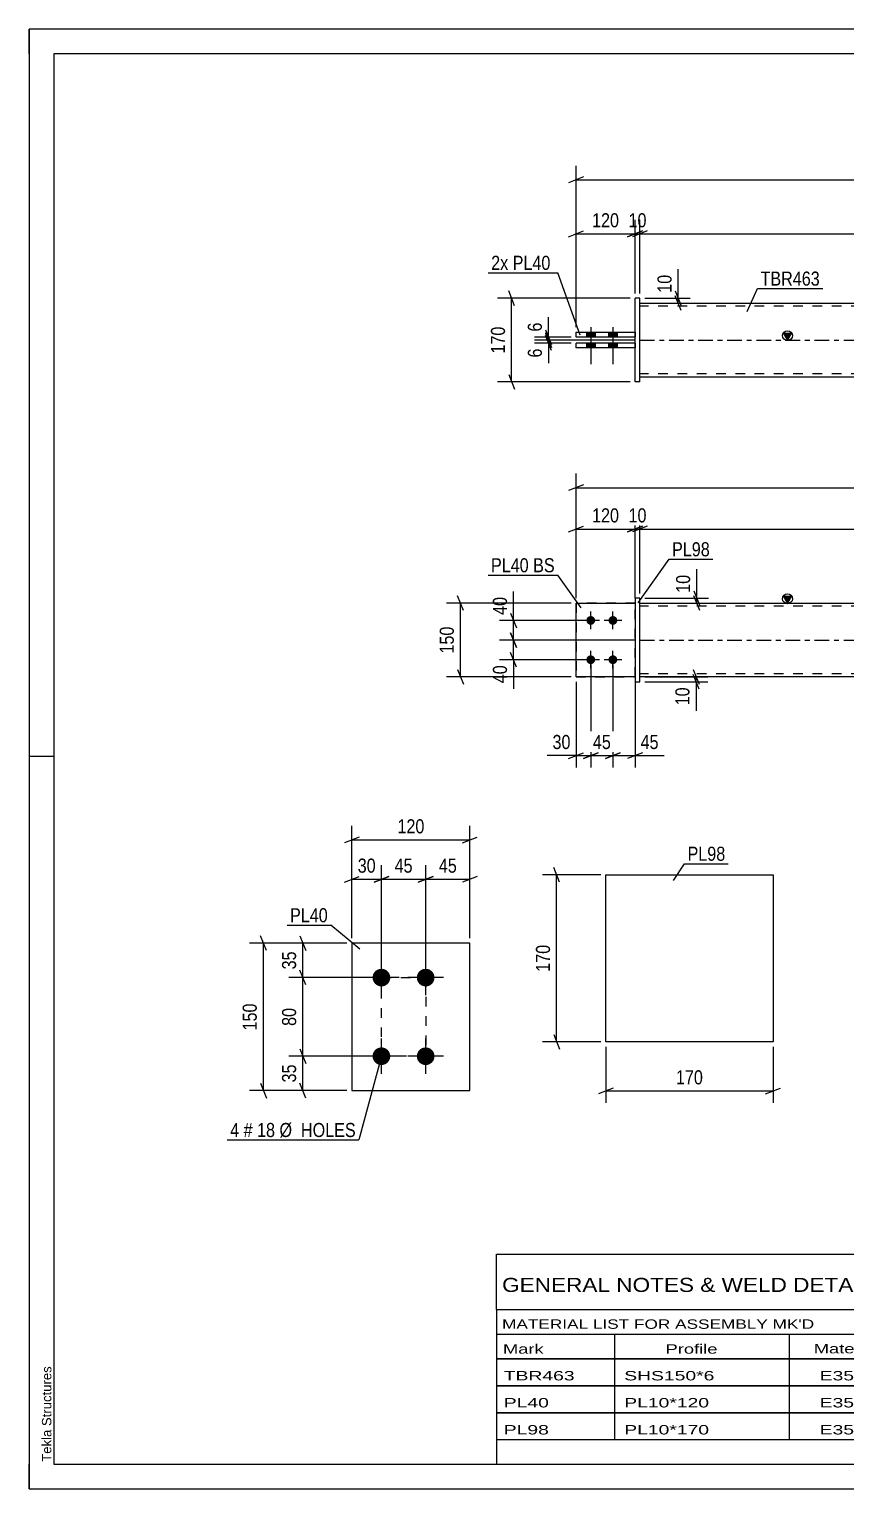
# Model space of a CAD drawing. Header units: millimetres. Extents: x 0 to 420, y 0 to 297.
# Drawn here: x 0 to 166, y 0 to 297 of the extents above; entities that cross this region are included whole.
import ezdxf

# ---------------------------------------------------------------- set-up
doc = ezdxf.new("R2010")
doc.units = ezdxf.units.MM
doc.linetypes.add('DXK_LINE_DOT2', pattern=[3.9198, 1.9599, -1.9599])
doc.linetypes.add('DXK_LINE_DOT3', pattern=[5.9187, 2.979, -0.9799, 0.9799, -0.9799])
doc.styles.add('Arial', font='ARIAL.TTF', dxfattribs={"height": 0.2})
doc.styles.add('Arial Narrow', font='ARIALN.TTF', dxfattribs={"height": 0.2})

# ---------------------------------------------------------------- blocks, each defined once
blk = doc.blocks.new('Unknown-581590593-1127')
at = {"color": 5, "linetype": 'Continuous'}
for p, q in [((420, 297), (0, 297)), ((0, 297), (0, 0)), ((0, 292), (0, 297)), ((415, 292), (5, 292)), ((5, 292), (5, 5)), ((5, 149), (0, 149)), ((0, 0), (0, 5)), ((5, 5), (415, 5)), ((0, 0), (420, 0))]:
    blk.add_line(p, q, dxfattribs=at)
at = {"color": 174, "linetype": 'Continuous', "style": 'Arial'}
blk.add_text('Tekla Structures', height=1.9102, rotation=90, dxfattribs=at).set_placement((4.5, 5.5))
blk = doc.blocks.new('Part-581590593-1420 - 1364')
at = {"color": 7, "linetype": 'DXK_LINE_DOT2'}
for p, q in [((123.19, 180.2), (111.19, 180.2)), ((111.19, 180.2), (123.19, 180.2)), ((111.19, 180.2), (111.19, 165.2)), ((123.19, 165.2), (123.19, 180.2)), ((111.19, 165.2), (123.19, 165.2))]:
    blk.add_line(p, q, dxfattribs=at)
blk = doc.blocks.new('Bolt-581590593-1378 - 1364')
at = {"linetype": 'Continuous'}
for points in [[(114.19, 175.8, -1), (114.19, 177.6, -1)], [(118.69, 175.8, -1), (118.69, 177.6, -1)], [(114.19, 167.8, -1), (114.19, 169.6, -1)], [(118.69, 167.8, -1), (118.69, 169.6, -1)]]:
    blk.add_hatch(color=1, dxfattribs=at).paths.add_polyline_path(points)
at = {"color": 1, "linetype": 'Continuous'}
for p, q in [((114.19, 174.9), (114.19, 178.5)), ((118.69, 174.9), (118.69, 178.5)), ((115.99, 176.7), (112.39, 176.7)), ((120.49, 176.7), (116.89, 176.7)), ((114.19, 166.9), (114.19, 170.5)), ((118.69, 166.9), (118.69, 170.5)), ((115.99, 168.7), (112.39, 168.7)), ((120.49, 168.7), (116.89, 168.7))]:
    blk.add_line(p, q, dxfattribs=at)
blk = doc.blocks.new('Part-581590593-1405 - 1364')
at = {"color": 2, "linetype": 'Continuous'}
for p, q in [((124.19, 181.2), (123.19, 181.2)), ((123.19, 181.2), (123.19, 164.2)), ((124.19, 164.2), (124.19, 181.2)), ((123.19, 164.2), (124.19, 164.2))]:
    blk.add_line(p, q, dxfattribs=at)
blk = doc.blocks.new('Part-581590593-1425 - 1364')
at = {"color": 2, "linetype": 'Continuous'}
for p, q in [((111.19, 180.2), (123.19, 180.2)), ((111.19, 165.2), (111.19, 180.2)), ((123.19, 165.2), (111.19, 165.2))]:
    blk.add_line(p, q, dxfattribs=at)
at = {"color": 7, "linetype": 'DXK_LINE_DOT2'}
for p, q in [((123.19, 180.2), (111.19, 180.2)), ((123.19, 165.2), (123.19, 180.2))]:
    blk.add_line(p, q, dxfattribs=at)
blk = doc.blocks.new('Part-581590593-1440 - 1364')
at = {"linetype": 'Continuous'}
blk.add_hatch(color=2, dxfattribs=at).paths.add_polyline_path([(154.19, 180.2), (153.39, 181.6), (154.99, 181.6)])
at = {"color": 2, "linetype": 'Continuous'}
for p, q in [((154.19, 180.2), (153.39, 181.6)), ((153.39, 181.6), (154.99, 181.6)), ((154.99, 181.6), (154.19, 180.2)), ((124.19, 180.2), (212.19, 180.2)), ((212.29, 180.2), (300.29, 180.2)), ((212.19, 165.2), (124.19, 165.2)), ((300.29, 165.2), (212.29, 165.2))]:
    blk.add_line(p, q, dxfattribs=at)
at = {"color": 7, "linetype": 'DXK_LINE_DOT2'}
for p, q in [((124.19, 165.2), (124.19, 180.2)), ((212.19, 179.6), (124.19, 179.6)), ((300.29, 179.6), (212.29, 179.6)), ((300.29, 165.2), (300.29, 180.2)), ((212.19, 165.8), (124.19, 165.8)), ((300.29, 165.8), (212.29, 165.8))]:
    blk.add_line(p, q, dxfattribs=at)
at = {"color": 7, "linetype": 'DXK_LINE_DOT3'}
for p, q in [((124.19, 172.7), (212.19, 172.7)), ((212.29, 172.7), (300.29, 172.7))]:
    blk.add_line(p, q, dxfattribs=at)
at = {"color": 2, "linetype": 'Continuous'}
blk.add_circle((154.19, 181.1), 1, dxfattribs=at)
blk = doc.blocks.new('Part-581590593-1793 - 1767')
at = {"color": 2, "linetype": 'Continuous'}
for p, q in [((123.19, 233.14), (111.19, 233.14)), ((111.19, 232.14), (111.19, 233.14)), ((123.19, 232.14), (111.19, 232.14))]:
    blk.add_line(p, q, dxfattribs=at)
at = {"color": 7, "linetype": 'DXK_LINE_DOT2'}
blk.add_line((123.19, 233.14), (123.19, 232.14), dxfattribs=at)
blk = doc.blocks.new('Part-581590593-1798 - 1767')
at = {"color": 2, "linetype": 'Continuous'}
for p, q in [((111.19, 235.34), (123.19, 235.34)), ((111.19, 234.34), (111.19, 235.34)), ((123.19, 234.34), (111.19, 234.34))]:
    blk.add_line(p, q, dxfattribs=at)
at = {"color": 7, "linetype": 'DXK_LINE_DOT2'}
blk.add_line((123.19, 235.34), (123.19, 234.34), dxfattribs=at)
blk = doc.blocks.new('Part-581590593-1773 - 1767')
at = {"linetype": 'Continuous'}
blk.add_hatch(color=2, dxfattribs=at).paths.add_polyline_path([(154.19, 233.74), (153.39, 235.14), (154.99, 235.14)])
at = {"color": 2, "linetype": 'Continuous'}
for p, q in [((124.19, 241.24), (212.19, 241.24)), ((212.29, 241.24), (300.29, 241.24)), ((154.19, 233.74), (153.39, 235.14)), ((153.39, 235.14), (154.99, 235.14)), ((154.99, 235.14), (154.19, 233.74)), ((124.19, 226.24), (212.19, 226.24)), ((212.29, 226.24), (300.29, 226.24))]:
    blk.add_line(p, q, dxfattribs=at)
at = {"color": 7, "linetype": 'DXK_LINE_DOT2'}
for p, q in [((124.19, 226.24), (124.19, 241.24)), ((212.19, 240.64), (124.19, 240.64)), ((300.29, 240.64), (212.29, 240.64)), ((300.29, 241.24), (300.29, 226.24)), ((212.19, 226.84), (124.19, 226.84)), ((300.29, 226.84), (212.29, 226.84))]:
    blk.add_line(p, q, dxfattribs=at)
at = {"color": 7, "linetype": 'DXK_LINE_DOT3'}
for p, q in [((124.19, 233.74), (212.19, 233.74)), ((212.29, 233.74), (300.29, 233.74))]:
    blk.add_line(p, q, dxfattribs=at)
at = {"color": 2, "linetype": 'Continuous'}
blk.add_circle((154.19, 234.64), 1, dxfattribs=at)
blk = doc.blocks.new('Part-581590593-1799 - 1767')
at = {"color": 2, "linetype": 'Continuous'}
for p, q in [((124.19, 242.24), (123.19, 242.24)), ((123.19, 225.24), (123.19, 242.24)), ((124.19, 225.24), (124.19, 242.24)), ((124.19, 225.24), (123.19, 225.24))]:
    blk.add_line(p, q, dxfattribs=at)
blk = doc.blocks.new('Bolt-581590593-1801 - 1767')
at = {"linetype": 'Continuous'}
for points in [[(113.29, 234.34), (115.09, 234.34), (115.09, 235.34), (113.29, 235.34)], [(113.29, 234.34), (115.09, 234.34), (115.09, 235.34), (113.29, 235.34)], [(117.79, 234.34), (119.59, 234.34), (119.59, 235.34), (117.79, 235.34)], [(117.79, 234.34), (119.59, 234.34), (119.59, 235.34), (117.79, 235.34)], [(113.29, 232.14), (115.09, 232.14), (115.09, 233.14), (113.29, 233.14)], [(113.29, 232.14), (115.09, 232.14), (115.09, 233.14), (113.29, 233.14)], [(117.79, 232.14), (119.59, 232.14), (119.59, 233.14), (117.79, 233.14)], [(117.79, 232.14), (119.59, 232.14), (119.59, 233.14), (117.79, 233.14)]]:
    blk.add_hatch(color=1, dxfattribs=at).paths.add_polyline_path(points)
at = {"color": 1, "linetype": 'Continuous'}
for p, q in [((113.29, 235.34), (113.29, 234.34)), ((113.29, 235.34), (113.29, 234.34)), ((114.19, 236.34), (114.19, 228.84)), ((114.19, 236.34), (114.19, 228.84)), ((115.09, 235.34), (115.09, 234.34)), ((115.09, 235.34), (115.09, 234.34)), ((117.79, 235.34), (117.79, 234.34)), ((117.79, 235.34), (117.79, 234.34)), ((118.69, 236.34), (118.69, 228.84)), ((118.69, 236.34), (118.69, 228.84)), ((119.59, 235.34), (119.59, 234.34)), ((119.59, 235.34), (119.59, 234.34)), ((113.29, 233.14), (113.29, 232.14)), ((113.29, 233.14), (113.29, 232.14)), ((115.09, 233.14), (115.09, 232.14)), ((115.09, 233.14), (115.09, 232.14)), ((117.79, 233.14), (117.79, 232.14)), ((117.79, 233.14), (117.79, 232.14)), ((119.59, 233.14), (119.59, 232.14)), ((119.59, 233.14), (119.59, 232.14))]:
    blk.add_line(p, q, dxfattribs=at)
blk = doc.blocks.new('Bolt-581590593-2103 - 2040')
at = {"linetype": 'Continuous'}
for points in [[(71.62, 102.22, -1), (71.62, 105.82, -1)], [(80.62, 102.22, -1), (80.62, 105.82, -1)], [(71.62, 86.22, -1), (71.62, 89.82, -1)], [(80.62, 86.22, -1), (80.62, 89.82, -1)]]:
    blk.add_hatch(color=1, dxfattribs=at).paths.add_polyline_path(points)
at = {"color": 1, "linetype": 'Continuous'}
for p, q in [((71.62, 100.42), (71.62, 107.62)), ((80.62, 100.42), (80.62, 107.62)), ((75.22, 104.02), (68.02, 104.02)), ((84.22, 104.02), (77.02, 104.02)), ((71.62, 84.42), (71.62, 91.62)), ((80.62, 84.42), (80.62, 91.62)), ((75.22, 88.02), (68.02, 88.02)), ((84.22, 88.02), (77.02, 88.02))]:
    blk.add_line(p, q, dxfattribs=at)
blk = doc.blocks.new('Part-581590593-2108 - 2040')
at = {"color": 2, "linetype": 'Continuous'}
for p, q in [((89.62, 111.02), (65.62, 111.02)), ((65.62, 111.02), (65.62, 81.02)), ((89.62, 81.02), (89.62, 111.02)), ((65.62, 81.02), (89.62, 81.02))]:
    blk.add_line(p, q, dxfattribs=at)
blk = doc.blocks.new('Part-581590593-2231 - 2225')
at = {"color": 2, "linetype": 'Continuous'}
for p, q in [((117.25, 90.95), (117.25, 124.95)), ((117.25, 124.95), (151.25, 124.95)), ((151.25, 124.95), (151.25, 90.95)), ((151.25, 90.95), (117.25, 90.95))]:
    blk.add_line(p, q, dxfattribs=at)
blk = doc.blocks.new('Rectangle-581590593-2210 - 2040')
at = {"color": 1, "linetype": 'DXK_LINE_DOT2'}
blk.add_lwpolyline([(71.62, 104.02), (80.62, 104.02), (80.62, 88.02), (71.62, 88.02), (71.62, 104.02)], close=True, dxfattribs=at)
blk = doc.blocks.new('StraightDimension-581590593-1609 - 1364')
at = {"color": 7, "linetype": 'Continuous'}
for p, q in [((123.19, 172.7), (95.65, 172.7)), ((97.9, 174.2), (99.1, 171.2)), ((98.5, 168.7), (98.5, 172.7)), ((99.1, 167.2), (97.9, 170.2)), ((113.19, 168.7), (95.65, 168.7))]:
    blk.add_line(p, q, dxfattribs=at)
at = {"color": 0}
blk.add_wipeout([(97.75, 168.17), (93.55, 168.17), (93.55, 163.32), (97.75, 163.32)], dxfattribs=at)
at = {"color": 7, "linetype": 'Continuous'}
blk.add_line((98.5, 168.7), (98.5, 162.79), dxfattribs=at)
blk.add_line((98.5, 168.7), (98.5, 162.79), dxfattribs=at)
at = {"color": 3, "style": 'Arial Narrow'}
blk.add_text('40', height=2.863, rotation=90.0002, dxfattribs=at).set_placement((97.15, 163.92))
blk = doc.blocks.new('StraightDimension-581590593-1600 - 1364')
at = {"color": 7, "linetype": 'Continuous'}
for p, q in [((125.19, 181.2), (138.15, 181.2)), ((135.15, 182.7), (136.35, 179.7)), ((136.35, 178.7), (135.15, 181.7)), ((135.75, 180.2), (135.75, 181.2)), ((125.19, 180.2), (138.15, 180.2))]:
    blk.add_line(p, q, dxfattribs=at)
at = {"color": 0}
blk.add_wipeout([(135, 186.58), (130.8, 186.58), (130.8, 181.72), (135, 181.72)], dxfattribs=at)
at = {"color": 7, "linetype": 'Continuous'}
blk.add_line((135.75, 181.2), (135.75, 187.1), dxfattribs=at)
blk.add_line((135.75, 181.2), (135.75, 187.1), dxfattribs=at)
at = {"color": 3, "style": 'Arial Narrow'}
blk.add_text('10', height=2.863, rotation=90.0002, dxfattribs=at).set_placement((134.4, 182.32))
blk = doc.blocks.new('StraightDimension-581590593-1560 - 1364')
at = {"color": 7, "linetype": 'Continuous'}
for p, q in [((114.19, 167.7), (114.19, 146.78)), ((111.19, 164.2), (111.19, 146.78)), ((109.69, 148.58), (112.69, 149.78)), ((111.19, 149.18), (114.19, 149.18)), ((115.69, 149.78), (112.69, 148.58))]:
    blk.add_line(p, q, dxfattribs=at)
at = {"color": 0}
blk.add_wipeout([(110.67, 149.93), (110.67, 154.13), (105.81, 154.13), (105.81, 149.93)], dxfattribs=at)
at = {"color": 7, "linetype": 'Continuous'}
blk.add_line((111.19, 149.18), (105.29, 149.18), dxfattribs=at)
blk.add_line((111.19, 149.18), (105.29, 149.18), dxfattribs=at)
at = {"color": 3, "style": 'Arial Narrow'}
blk.add_text('30', height=2.863, dxfattribs=at).set_placement((106.41, 150.53))
blk = doc.blocks.new('StraightDimension-581590593-1577 - 1364')
at = {"color": 7, "linetype": 'Continuous'}
for p, q in [((118.7, 167.7), (118.7, 146.78)), ((123.19, 164.2), (123.19, 146.78)), ((117.2, 148.58), (120.2, 149.78)), ((118.7, 149.18), (123.19, 149.18)), ((124.69, 149.78), (121.69, 148.58))]:
    blk.add_line(p, q, dxfattribs=at)
at = {"color": 0}
blk.add_wipeout([(128.58, 149.93), (128.58, 154.13), (123.72, 154.13), (123.72, 149.93)], dxfattribs=at)
at = {"color": 7, "linetype": 'Continuous'}
blk.add_line((123.19, 149.18), (129.1, 149.18), dxfattribs=at)
blk.add_line((123.19, 149.18), (129.1, 149.18), dxfattribs=at)
at = {"color": 3, "style": 'Arial Narrow'}
blk.add_text('45', height=2.863, dxfattribs=at).set_placement((124.32, 150.53))
blk = doc.blocks.new('StraightDimension-581590593-1496 - 1364')
at = {"color": 7, "linetype": 'Continuous'}
for p, q in [((124.19, 182.2), (124.19, 198.14)), ((300.29, 182.2), (300.29, 198.14)), ((125.69, 195.89), (122.69, 194.69)), ((124.19, 195.29), (300.29, 195.29)), ((298.79, 194.69), (301.79, 195.89))]:
    blk.add_line(p, q, dxfattribs=at)
at = {"color": 0}
blk.add_wipeout([(216.5, 196.04), (216.5, 200.24), (207.99, 200.24), (207.99, 196.04)], dxfattribs=at)
at = {"color": 3, "style": 'Arial Narrow'}
blk.add_text('2404', height=2.863, dxfattribs=at).set_placement((208.59, 196.64))
blk = doc.blocks.new('StraightDimension-581590593-1452 - 1364')
at = {"color": 7, "linetype": 'Continuous'}
for p, q in [((111.19, 181.2), (111.19, 198.14)), ((123.19, 181.2), (123.19, 198.14)), ((109.69, 194.69), (112.69, 195.89)), ((111.19, 195.29), (123.19, 195.29)), ((124.69, 195.89), (121.69, 194.69))]:
    blk.add_line(p, q, dxfattribs=at)
at = {"color": 0}
blk.add_wipeout([(120.54, 196.04), (120.54, 200.24), (113.85, 200.24), (113.85, 196.04)], dxfattribs=at)
at = {"color": 3, "style": 'Arial Narrow'}
blk.add_text('120', height=2.863, dxfattribs=at).set_placement((114.45, 196.64))
blk = doc.blocks.new('StraightDimension-581590593-1479 - 1364')
at = {"color": 7, "linetype": 'Continuous'}
for p, q in [((123.19, 181.2), (123.19, 198.14)), ((124.19, 182.2), (124.19, 198.14)), ((121.69, 194.69), (124.69, 195.89)), ((125.69, 195.89), (122.69, 194.69)), ((123.19, 195.29), (124.19, 195.29))]:
    blk.add_line(p, q, dxfattribs=at)
at = {"color": 0}
blk.add_wipeout([(126.12, 196.04), (126.12, 200.24), (121.27, 200.24), (121.27, 196.04)], dxfattribs=at)
at = {"color": 3, "style": 'Arial Narrow'}
blk.add_text('10', height=2.863, dxfattribs=at).set_placement((121.87, 196.64))
blk = doc.blocks.new('StraightDimension-581590593-1546 - 1364')
at = {"color": 7, "linetype": 'Continuous'}
for p, q in [((111.19, 181.2), (111.19, 206.56)), ((313.29, 181.2), (313.29, 206.56)), ((112.69, 204.31), (109.69, 203.11)), ((111.19, 203.71), (313.29, 203.71)), ((311.79, 203.11), (314.79, 204.31))]:
    blk.add_line(p, q, dxfattribs=at)
at = {"color": 0}
blk.add_wipeout([(216.5, 204.46), (216.5, 208.66), (207.99, 208.66), (207.99, 204.46)], dxfattribs=at)
at = {"color": 3, "style": 'Arial Narrow'}
blk.add_text('2664', height=2.863, dxfattribs=at).set_placement((208.59, 205.06))
blk = doc.blocks.new('StraightDimension-581590593-1570 - 1364')
at = {"color": 7, "linetype": 'Continuous'}
for p, q in [((114.19, 167.7), (114.19, 146.78)), ((118.7, 167.7), (118.7, 146.78)), ((112.69, 148.58), (115.69, 149.78)), ((114.19, 149.18), (118.7, 149.18)), ((120.2, 149.78), (117.2, 148.58))]:
    blk.add_line(p, q, dxfattribs=at)
at = {"color": 0}
blk.add_wipeout([(118.87, 149.93), (118.87, 154.13), (114.02, 154.13), (114.02, 149.93)], dxfattribs=at)
at = {"color": 3, "style": 'Arial Narrow'}
blk.add_text('45', height=2.863, dxfattribs=at).set_placement((114.62, 150.53))
blk = doc.blocks.new('StraightDimension-581590593-1591 - 1364')
at = {"color": 7, "linetype": 'Continuous'}
for p, q in [((135, 166.7), (136.2, 163.7)), ((125.19, 165.2), (138, 165.2)), ((125.19, 164.2), (138, 164.2)), ((136.2, 162.7), (135, 165.7)), ((135.6, 164.2), (135.6, 165.2))]:
    blk.add_line(p, q, dxfattribs=at)
at = {"color": 0}
blk.add_wipeout([(134.85, 163.67), (130.65, 163.67), (130.65, 158.82), (134.85, 158.82)], dxfattribs=at)
at = {"color": 7, "linetype": 'Continuous'}
blk.add_line((135.6, 164.2), (135.6, 158.29), dxfattribs=at)
blk.add_line((135.6, 164.2), (135.6, 158.29), dxfattribs=at)
at = {"color": 3, "style": 'Arial Narrow'}
blk.add_text('10', height=2.863, rotation=90.0002, dxfattribs=at).set_placement((134.25, 159.42))
blk = doc.blocks.new('StraightDimension-581590593-1626 - 1364')
at = {"color": 7, "linetype": 'Continuous'}
for p, q in [((113.19, 176.7), (95.65, 176.7)), ((97.9, 178.2), (99.1, 175.2)), ((98.5, 172.7), (98.5, 176.7)), ((123.19, 172.7), (95.65, 172.7)), ((99.1, 171.2), (97.9, 174.2))]:
    blk.add_line(p, q, dxfattribs=at)
at = {"color": 0}
blk.add_wipeout([(97.75, 182.08), (93.55, 182.08), (93.55, 177.22), (97.75, 177.22)], dxfattribs=at)
at = {"color": 7, "linetype": 'Continuous'}
blk.add_line((98.5, 176.7), (98.5, 182.6), dxfattribs=at)
blk.add_line((98.5, 176.7), (98.5, 182.6), dxfattribs=at)
at = {"color": 3, "style": 'Arial Narrow'}
blk.add_text('40', height=2.863, rotation=90.0002, dxfattribs=at).set_placement((97.15, 177.82))
blk = doc.blocks.new('StraightDimension-581590593-1689 - 1364')
at = {"color": 7, "linetype": 'Continuous'}
for p, q in [((88.29, 178.7), (87.09, 181.7)), ((110.19, 180.2), (84.84, 180.2)), ((87.69, 165.2), (87.69, 180.2)), ((87.09, 166.7), (88.29, 163.7)), ((110.19, 165.2), (84.84, 165.2))]:
    blk.add_line(p, q, dxfattribs=at)
at = {"color": 0}
blk.add_wipeout([(86.94, 176.04), (82.74, 176.04), (82.74, 169.36), (86.94, 169.36)], dxfattribs=at)
at = {"color": 3, "style": 'Arial Narrow'}
blk.add_text('150', height=2.863, rotation=90.0002, dxfattribs=at).set_placement((86.34, 169.96))
blk = doc.blocks.new('StraightDimension-581590593-1851 - 1767')
at = {"color": 7, "linetype": 'Continuous'}
for p, q in [((105, 235.84), (106.2, 232.84)), ((106.2, 232.24), (105, 235.24)), ((110.19, 234.34), (102.75, 234.34)), ((123.19, 233.74), (102.75, 233.74)), ((105.6, 233.74), (105.6, 234.34))]:
    blk.add_line(p, q, dxfattribs=at)
at = {"color": 0}
blk.add_wipeout([(104.85, 237.9), (100.65, 237.9), (100.65, 234.87), (104.85, 234.87)], dxfattribs=at)
at = {"color": 7, "linetype": 'Continuous'}
blk.add_line((105.6, 234.34), (105.6, 238.42), dxfattribs=at)
blk.add_line((105.6, 234.34), (105.6, 238.42), dxfattribs=at)
at = {"color": 3, "style": 'Arial Narrow'}
blk.add_text('6', height=2.86, rotation=90.0002, dxfattribs=at).set_placement((104.25, 235.47))
blk = doc.blocks.new('StraightDimension-581590593-1930 - 1767')
at = {"color": 7, "linetype": 'Continuous'}
for p, q in [((121.69, 254.74), (124.69, 255.94)), ((125.69, 255.94), (122.69, 254.74)), ((123.19, 243.24), (123.19, 258.19)), ((124.19, 243.24), (124.19, 258.19)), ((123.19, 255.34), (124.19, 255.34))]:
    blk.add_line(p, q, dxfattribs=at)
at = {"color": 0}
blk.add_wipeout([(126.12, 256.09), (126.12, 260.29), (121.27, 260.29), (121.27, 256.09)], dxfattribs=at)
at = {"color": 3, "style": 'Arial Narrow'}
blk.add_text('10', height=2.863, dxfattribs=at).set_placement((121.87, 256.69))
blk = doc.blocks.new('StraightDimension-581590593-1835 - 1767')
at = {"color": 7, "linetype": 'Continuous'}
for p, q in [((105, 235.24), (106.2, 232.24)), ((106.2, 231.64), (105, 234.64)), ((123.19, 233.74), (102.75, 233.74)), ((110.19, 233.14), (102.75, 233.14)), ((105.6, 233.14), (105.6, 233.74))]:
    blk.add_line(p, q, dxfattribs=at)
at = {"color": 0}
blk.add_wipeout([(104.85, 232.62), (100.65, 232.62), (100.65, 229.59), (104.85, 229.59)], dxfattribs=at)
at = {"color": 7, "linetype": 'Continuous'}
blk.add_line((105.6, 233.14), (105.6, 229.07), dxfattribs=at)
blk.add_line((105.6, 233.14), (105.6, 229.07), dxfattribs=at)
at = {"color": 3, "style": 'Arial Narrow'}
blk.add_text('6', height=2.86, rotation=90.0002, dxfattribs=at).set_placement((104.25, 230.19))
blk = doc.blocks.new('StraightDimension-581590593-1868 - 1767')
at = {"color": 7, "linetype": 'Continuous'}
for p, q in [((131.37, 243.74), (132.57, 240.74)), ((125.19, 242.24), (134.37, 242.24)), ((125.19, 241.24), (134.37, 241.24)), ((132.57, 239.74), (131.37, 242.74)), ((131.97, 241.24), (131.97, 242.24))]:
    blk.add_line(p, q, dxfattribs=at)
at = {"color": 0}
blk.add_wipeout([(131.22, 247.63), (127.02, 247.63), (127.02, 242.77), (131.22, 242.77)], dxfattribs=at)
at = {"color": 7, "linetype": 'Continuous'}
blk.add_line((131.97, 242.24), (131.97, 248.15), dxfattribs=at)
blk.add_line((131.97, 242.24), (131.97, 248.15), dxfattribs=at)
at = {"color": 3, "style": 'Arial Narrow'}
blk.add_text('10', height=2.863, rotation=90.0002, dxfattribs=at).set_placement((130.62, 243.37))
blk = doc.blocks.new('StraightDimension-581590593-1879 - 1767')
at = {"color": 7, "linetype": 'Continuous'}
for p, q in [((98.7, 240.74), (97.5, 243.74)), ((122.19, 242.24), (95.25, 242.24)), ((98.1, 225.24), (98.1, 242.24)), ((97.5, 226.74), (98.7, 223.74)), ((122.19, 225.24), (95.25, 225.24))]:
    blk.add_line(p, q, dxfattribs=at)
at = {"color": 0}
blk.add_wipeout([(97.35, 237.09), (93.15, 237.09), (93.15, 230.4), (97.35, 230.4)], dxfattribs=at)
at = {"color": 3, "style": 'Arial Narrow'}
blk.add_text('170', height=2.863, rotation=90.0002, dxfattribs=at).set_placement((96.75, 231))
blk = doc.blocks.new('StraightDimension-581590593-1910 - 1767')
at = {"color": 7, "linetype": 'Continuous'}
for p, q in [((125.69, 255.94), (122.69, 254.74)), ((124.19, 243.24), (124.19, 258.19)), ((298.79, 254.74), (301.79, 255.94)), ((300.29, 243.24), (300.29, 258.19)), ((124.19, 255.34), (300.29, 255.34))]:
    blk.add_line(p, q, dxfattribs=at)
at = {"color": 0}
blk.add_wipeout([(216.5, 256.09), (216.5, 260.29), (207.99, 260.29), (207.99, 256.09)], dxfattribs=at)
at = {"color": 3, "style": 'Arial Narrow'}
blk.add_text('2404', height=2.863, dxfattribs=at).set_placement((208.59, 256.69))
blk = doc.blocks.new('StraightDimension-581590593-1920 - 1767')
at = {"color": 7, "linetype": 'Continuous'}
for p, q in [((109.69, 254.74), (112.69, 255.94)), ((111.19, 236.34), (111.19, 258.19)), ((124.69, 255.94), (121.69, 254.74)), ((123.19, 243.24), (123.19, 258.19)), ((111.19, 255.34), (123.19, 255.34))]:
    blk.add_line(p, q, dxfattribs=at)
at = {"color": 0}
blk.add_wipeout([(120.54, 256.09), (120.54, 260.29), (113.85, 260.29), (113.85, 256.09)], dxfattribs=at)
at = {"color": 3, "style": 'Arial Narrow'}
blk.add_text('120', height=2.863, dxfattribs=at).set_placement((114.45, 256.69))
blk = doc.blocks.new('StraightDimension-581590593-1941 - 1767')
at = {"color": 7, "linetype": 'Continuous'}
for p, q in [((111.19, 236.34), (111.19, 269.19)), ((313.29, 236.34), (313.29, 269.19)), ((112.69, 266.94), (109.69, 265.74)), ((111.19, 266.34), (313.29, 266.34)), ((311.79, 265.74), (314.79, 266.94))]:
    blk.add_line(p, q, dxfattribs=at)
at = {"color": 0}
blk.add_wipeout([(216.5, 267.09), (216.5, 271.29), (207.99, 271.29), (207.99, 267.09)], dxfattribs=at)
at = {"color": 3, "style": 'Arial Narrow'}
blk.add_text('2664', height=2.863, dxfattribs=at).set_placement((208.59, 267.69))
blk = doc.blocks.new('StraightDimension-581590593-2133 - 2040')
at = {"color": 7, "linetype": 'Continuous'}
for p, q in [((71.62, 105.02), (71.62, 126.87)), ((80.62, 105.02), (80.62, 126.87)), ((70.12, 123.42), (73.12, 124.62)), ((71.62, 124.02), (80.62, 124.02)), ((82.12, 124.62), (79.12, 123.42))]:
    blk.add_line(p, q, dxfattribs=at)
at = {"color": 0}
blk.add_wipeout([(78.55, 124.77), (78.55, 128.97), (73.7, 128.97), (73.7, 124.77)], dxfattribs=at)
at = {"color": 3, "style": 'Arial Narrow'}
blk.add_text('45', height=2.863, dxfattribs=at).set_placement((74.3, 125.37))
blk = doc.blocks.new('StraightDimension-581590593-2165 - 2040')
at = {"color": 7, "linetype": 'Continuous'}
for p, q in [((55.02, 89.52), (56.22, 86.52)), ((70.62, 88.02), (52.77, 88.02)), ((55.62, 81.02), (55.62, 88.02)), ((64.62, 81.02), (52.77, 81.02)), ((56.22, 79.52), (55.02, 82.52))]:
    blk.add_line(p, q, dxfattribs=at)
at = {"color": 0}
blk.add_wipeout([(54.87, 86.94), (50.67, 86.94), (50.67, 82.09), (54.87, 82.09)], dxfattribs=at)
at = {"color": 3, "style": 'Arial Narrow'}
blk.add_text('35', height=2.863, rotation=90.0002, dxfattribs=at).set_placement((54.27, 82.69))
blk = doc.blocks.new('StraightDimension-581590593-2123 - 2040')
at = {"color": 7, "linetype": 'Continuous'}
for p, q in [((65.62, 112.02), (65.62, 126.87)), ((71.62, 105.02), (71.62, 126.87)), ((64.12, 123.42), (67.12, 124.62)), ((65.62, 124.02), (71.62, 124.02)), ((73.12, 124.62), (70.12, 123.42))]:
    blk.add_line(p, q, dxfattribs=at)
at = {"color": 0}
blk.add_wipeout([(71.05, 124.77), (71.05, 128.97), (66.2, 128.97), (66.2, 124.77)], dxfattribs=at)
at = {"color": 3, "style": 'Arial Narrow'}
blk.add_text('30', height=2.863, dxfattribs=at).set_placement((66.8, 125.37))
blk = doc.blocks.new('StraightDimension-581590593-2112 - 2040')
at = {"color": 7, "linetype": 'Continuous'}
for p, q in [((65.62, 112.02), (65.62, 134.87)), ((89.62, 112.02), (89.62, 134.87)), ((67.12, 132.62), (64.12, 131.42)), ((65.62, 132.02), (89.62, 132.02)), ((88.12, 131.42), (91.12, 132.62))]:
    blk.add_line(p, q, dxfattribs=at)
at = {"color": 0}
blk.add_wipeout([(80.97, 132.77), (80.97, 136.97), (74.28, 136.97), (74.28, 132.77)], dxfattribs=at)
at = {"color": 3, "style": 'Arial Narrow'}
blk.add_text('120', height=2.863, dxfattribs=at).set_placement((74.88, 133.37))
blk = doc.blocks.new('StraightDimension-581590593-2143 - 2040')
at = {"color": 7, "linetype": 'Continuous'}
for p, q in [((80.62, 105.02), (80.62, 126.87)), ((89.62, 112.02), (89.62, 126.87)), ((79.12, 123.42), (82.12, 124.62)), ((80.62, 124.02), (89.62, 124.02)), ((91.12, 124.62), (88.12, 123.42))]:
    blk.add_line(p, q, dxfattribs=at)
at = {"color": 0}
blk.add_wipeout([(87.55, 124.77), (87.55, 128.97), (82.7, 128.97), (82.7, 124.77)], dxfattribs=at)
at = {"color": 3, "style": 'Arial Narrow'}
blk.add_text('45', height=2.863, dxfattribs=at).set_placement((83.3, 125.37))
blk = doc.blocks.new('StraightDimension-581590593-2154 - 2040')
at = {"color": 7, "linetype": 'Continuous'}
for p, q in [((64.62, 111.02), (44.77, 111.02)), ((48.22, 109.52), (47.02, 112.52)), ((47.62, 81.02), (47.62, 111.02)), ((64.62, 81.02), (44.77, 81.02)), ((47.02, 82.52), (48.22, 79.52))]:
    blk.add_line(p, q, dxfattribs=at)
at = {"color": 0}
blk.add_wipeout([(46.87, 99.36), (42.67, 99.36), (42.67, 92.67), (46.87, 92.67)], dxfattribs=at)
at = {"color": 3, "style": 'Arial Narrow'}
blk.add_text('150', height=2.863, rotation=90.0002, dxfattribs=at).set_placement((46.27, 93.27))
blk = doc.blocks.new('StraightDimension-581590593-2181 - 2040')
at = {"color": 7, "linetype": 'Continuous'}
for p, q in [((70.62, 104.02), (52.77, 104.02)), ((56.22, 102.52), (55.02, 105.52)), ((55.62, 88.02), (55.62, 104.02)), ((55.02, 89.52), (56.22, 86.52)), ((70.62, 88.02), (52.77, 88.02))]:
    blk.add_line(p, q, dxfattribs=at)
at = {"color": 0}
blk.add_wipeout([(54.87, 98.44), (50.67, 98.44), (50.67, 93.59), (54.87, 93.59)], dxfattribs=at)
at = {"color": 3, "style": 'Arial Narrow'}
blk.add_text('80', height=2.863, rotation=90.0002, dxfattribs=at).set_placement((54.27, 94.19))
blk = doc.blocks.new('StraightDimension-581590593-2194 - 2040')
at = {"color": 7, "linetype": 'Continuous'}
for p, q in [((64.62, 111.02), (52.77, 111.02)), ((55.02, 112.52), (56.22, 109.52)), ((55.62, 104.02), (55.62, 111.02)), ((70.62, 104.02), (52.77, 104.02)), ((56.22, 102.52), (55.02, 105.52))]:
    blk.add_line(p, q, dxfattribs=at)
at = {"color": 0}
blk.add_wipeout([(54.87, 109.94), (50.67, 109.94), (50.67, 105.09), (54.87, 105.09)], dxfattribs=at)
at = {"color": 3, "style": 'Arial Narrow'}
blk.add_text('35', height=2.863, rotation=90.0002, dxfattribs=at).set_placement((54.27, 105.69))
blk = doc.blocks.new('StraightDimension-581590593-2233 - 2225')
at = {"color": 7, "linetype": 'Continuous'}
for p, q in [((116.25, 124.95), (104.4, 124.95)), ((107.85, 123.45), (106.65, 126.45)), ((107.25, 90.95), (107.25, 124.95)), ((106.65, 92.45), (107.85, 89.45)), ((116.25, 90.95), (104.4, 90.95))]:
    blk.add_line(p, q, dxfattribs=at)
at = {"color": 0}
blk.add_wipeout([(106.5, 111.29), (102.3, 111.29), (102.3, 104.61), (106.5, 104.61)], dxfattribs=at)
at = {"color": 3, "style": 'Arial Narrow'}
blk.add_text('170', height=2.863, rotation=90.0002, dxfattribs=at).set_placement((105.9, 105.21))
blk = doc.blocks.new('StraightDimension-581590593-2240 - 2225')
at = {"color": 7, "linetype": 'Continuous'}
for p, q in [((117.25, 89.95), (117.25, 78.55)), ((151.25, 89.95), (151.25, 78.55)), ((118.75, 81.55), (115.75, 80.35)), ((117.25, 80.95), (151.25, 80.95)), ((149.75, 80.35), (152.75, 81.55))]:
    blk.add_line(p, q, dxfattribs=at)
at = {"color": 0}
blk.add_wipeout([(137.59, 81.7), (137.59, 85.9), (130.91, 85.9), (130.91, 81.7)], dxfattribs=at)
at = {"color": 3, "style": 'Arial Narrow'}
blk.add_text('170', height=2.863, dxfattribs=at).set_placement((131.51, 82.3))
blk = doc.blocks.new('Unknown-581590593-2846')
at = {"color": 7, "linetype": 'Continuous'}
for p, q in [((95, 47.75), (255, 47.75)), ((95, 36.5), (95, 47.75)), ((255, 47.75), (255, 36.5)), ((95, 36.5), (255, 36.5)), ((95, 36.5), (95, 31.5)), ((255, 36.5), (255, 31.5)), ((95, 31.5), (255, 31.5)), ((95, 31.5), (95, 26.5)), ((119, 31.5), (119, 26.5)), ((154.5, 31.5), (154.5, 26.5)), ((180.5, 31.5), (180.5, 26.5)), ((193.5, 31.5), (193.5, 26.5)), ((211, 31.5), (211, 26.5)), ((233, 31.5), (233, 26.5)), ((255, 31.5), (255, 26.5)), ((95, 26.5), (255, 26.5)), ((95, 26.45), (95, 21.05)), ((95, 26.45), (255, 26.45)), ((119, 26.5), (119, 21)), ((154.5, 26.5), (154.5, 21)), ((180.5, 26.5), (180.5, 21)), ((193.5, 26.5), (193.5, 21)), ((211, 26.5), (211, 21)), ((233, 26.5), (233, 21)), ((255, 26.45), (255, 21.05)), ((95, 21.05), (255, 21.05)), ((95, 20.95), (95, 15.55)), ((95, 20.95), (255, 20.95)), ((119, 21), (119, 15.5)), ((154.5, 21), (154.5, 15.5)), ((180.5, 21), (180.5, 15.5)), ((193.5, 21), (193.5, 15.5)), ((211, 21), (211, 15.5)), ((233, 21), (233, 15.5)), ((255, 20.95), (255, 15.55)), ((95, 15.55), (255, 15.55)), ((95, 15.45), (95, 10.05)), ((95, 15.45), (255, 15.45)), ((119, 15.5), (119, 10)), ((154.5, 15.5), (154.5, 10)), ((180.5, 15.5), (180.5, 10)), ((193.5, 15.5), (193.5, 10)), ((211, 15.5), (211, 10)), ((233, 15.5), (233, 10)), ((255, 15.45), (255, 10.05)), ((95, 10.05), (255, 10.05)), ((95, 10), (255, 10)), ((95, 10), (95, 5)), ((211, 10), (211, 5)), ((233, 10), (233, 5)), ((255, 10), (255, 5)), ((95, 5), (255, 5))]:
    blk.add_line(p, q, dxfattribs=at)
at = {"color": 7, "style": 'Arial Narrow'}
for s, height, width, p in [('GENERAL NOTES & WELD DETAILS :', 2.8633, 1.4, (96.15, 40.06)), ('REFER TYP DRAWING TYP-01', 1.9089, 1.6, (179.7, 40.16)), ("MATERIAL LIST FOR ASSEMBLY MK'D", 1.9089, 1.6, (96.15, 32.56)), ('TBR463', 1.909, 1.794707, (187.59, 32.47)), ('1', 1.91, 1.794707, (217.08, 32.56)), ('No. Required', 1.9089, 1.6, (226.41, 32.56)), ('Mark', 1.909, 1.7, (96.34, 27.5)), ('Profile', 1.909, 1.7, (129.41, 27.5)), ('Material', 1.909, 1.7, (159.54, 27.56)), ('No.', 1.909, 1.7, (184.5, 27.56)), ('Length', 1.909, 1.7, (195, 27.56)), ('Area', 1.909, 1.7, (217.5, 27.56)), ('Weight', 1.909, 1.7, (237, 27.56))]:
    blk.add_text(s, height=height, dxfattribs=dict(at, width=width)).set_placement(p)
at = {"color": 7, "linetype": 'Continuous', "style": 'Arial Narrow'}
for s, height, width, p in [('TBR463', 1.909, 1.794707, (96.5, 22.06)), ('SHS150*6', 1.909, 1.794707, (121, 22.06)), ('E350', 1.909, 1.794707, (160.74, 22.06)), ('1', 1.91, 1.794707, (184.86, 22.06)), ('2404', 1.909, 1.794707, (197.58, 22.06)), ('1.4', 1.909, 1.794707, (221.32, 22.06)), ('65.2', 1.909, 1.794707, (240.14, 22.06)), ('PL40', 1.909, 1.794707, (96.5, 16.56)), ('PL10*120', 1.909, 1.794707, (121, 16.56)), ('E350', 1.909, 1.794707, (160.74, 16.56)), ('4', 1.91, 1.794707, (184.86, 16.56)), ('150', 1.909, 1.794707, (199.77, 16.56)), ('0.0', 1.909, 1.794707, (221.32, 16.56)), ('5.7', 1.909, 1.794707, (242.33, 16.56)), ('PL98', 1.909, 1.794707, (96.5, 11.06)), ('PL10*170', 1.909, 1.794707, (121, 11.06)), ('E350', 1.909, 1.794707, (160.74, 11.06)), ('2', 1.91, 1.794707, (184.86, 11.06)), ('170', 1.909, 1.794707, (199.77, 11.06)), ('0.1', 1.909, 1.794707, (221.32, 11.06)), ('4.5', 1.909, 1.794707, (242.33, 11.06)), ('Total', 1.909, 1.7, (197.33, 6.5)), ('1.7', 1.909, 1.794707, (220.83, 6.5)), ('75.4', 1.909, 1.794707, (240.14, 6.5))]:
    blk.add_text(s, height=height, dxfattribs=dict(at, width=width)).set_placement(p)
blk = doc.blocks.new('Mark-581590593-1400 - 1364')
at = {"color": 0}
blk.add_wipeout([(138.4, 189.74), (138.4, 192.74), (130.72, 192.74), (130.72, 189.74)], dxfattribs=at)
blk.add_wipeout([(138.4, 189.74), (138.4, 192.74), (130.72, 192.74), (130.72, 189.74)], dxfattribs=at)
at = {"color": 30, "linetype": 'Continuous'}
for p, q in [((123.84, 180.28), (130.12, 189.14)), ((130.12, 189.14), (139, 189.14))]:
    blk.add_line(p, q, dxfattribs=at)
at = {"color": 3, "style": 'Arial Narrow'}
blk.add_text('PL98', height=2.863, dxfattribs=at).set_placement((130.72, 189.74))
blk = doc.blocks.new('MarkSet-581590593-1758 - 1364')
at = {"color": 0}
blk.add_wipeout([(101.57, 186.49), (101.57, 189.49), (93.9, 189.49), (93.9, 186.49)], dxfattribs=at)
blk.add_wipeout([(101.57, 186.49), (101.57, 189.49), (93.9, 189.49), (93.9, 186.49)], dxfattribs=at)
blk.add_wipeout([(106.86, 186.49), (106.86, 189.49), (102.47, 189.49), (102.47, 186.49)], dxfattribs=at)
blk.add_wipeout([(106.86, 186.49), (106.86, 189.49), (102.47, 189.49), (102.47, 186.49)], dxfattribs=at)
at = {"color": 30, "linetype": 'Continuous'}
for p in [(93.3, 185.89), (112.23, 179.26)]:
    blk.add_line(p, (107.46, 185.89), dxfattribs=at)
at = {"color": 3, "style": 'Arial Narrow'}
for s, p in [('PL40', (93.9, 186.49)), ('BS', (102.47, 186.49))]:
    blk.add_text(s, height=2.863, dxfattribs=at).set_placement(p)
blk = doc.blocks.new('Mark-581590593-1769 - 1767')
at = {"color": 0}
blk.add_wipeout([(160.77, 244.82), (160.77, 247.82), (148.71, 247.82), (148.71, 244.82)], dxfattribs=at)
blk.add_wipeout([(160.77, 244.82), (160.77, 247.82), (148.71, 247.82), (148.71, 244.82)], dxfattribs=at)
at = {"color": 30, "linetype": 'Continuous'}
for p, q in [((146.01, 239.55), (148.11, 244.22)), ((148.11, 244.22), (161.37, 244.22))]:
    blk.add_line(p, q, dxfattribs=at)
at = {"color": 3, "style": 'Arial Narrow'}
blk.add_text('TBR463', height=2.863, dxfattribs=at).set_placement((148.71, 244.82))
blk = doc.blocks.new('MarkSet-581590593-1979 - 1767')
at = {"color": 30, "linetype": 'Continuous'}
blk.add_line((112.04, 234.73), (107.49, 247.43), dxfattribs=at)
at = {"color": 0}
blk.add_wipeout([(97.41, 248.03), (97.41, 251.03), (93.94, 251.03), (93.94, 248.03)], dxfattribs=at)
blk.add_wipeout([(97.41, 248.03), (97.41, 251.03), (93.94, 251.03), (93.94, 248.03)], dxfattribs=at)
blk.add_wipeout([(105.99, 248.03), (105.99, 251.03), (98.31, 251.03), (98.31, 248.03)], dxfattribs=at)
blk.add_wipeout([(105.99, 248.03), (105.99, 251.03), (98.31, 251.03), (98.31, 248.03)], dxfattribs=at)
at = {"color": 30, "linetype": 'Continuous'}
blk.add_line((93.34, 247.43), (107.49, 247.43), dxfattribs=at)
at = {"color": 3, "style": 'Arial Narrow'}
for s, p in [('2x', (93.94, 248.03)), ('PL40', (98.31, 248.03))]:
    blk.add_text(s, height=2.863, dxfattribs=at).set_placement(p)
blk = doc.blocks.new('Mark-581590593-2099 - 2040')
at = {"color": 0}
blk.add_wipeout([(42.7, 71.58), (42.7, 74.58), (40.87, 74.58), (40.87, 71.58)], dxfattribs=at)
blk.add_wipeout([(42.7, 71.58), (42.7, 74.58), (40.87, 74.58), (40.87, 71.58)], dxfattribs=at)
blk.add_wipeout([(45.43, 71.58), (45.43, 74.58), (43.6, 74.58), (43.6, 71.58)], dxfattribs=at)
blk.add_wipeout([(45.43, 71.58), (45.43, 74.58), (43.6, 74.58), (43.6, 71.58)], dxfattribs=at)
at = {"color": 3, "style": 'Arial Narrow'}
blk.add_text('4', height=2.86, dxfattribs=at).set_placement((40.87, 71.58))
at = {"color": 0}
blk.add_wipeout([(49.99, 71.58), (49.99, 74.58), (46.33, 74.58), (46.33, 71.58)], dxfattribs=at)
blk.add_wipeout([(49.99, 71.58), (49.99, 74.58), (46.33, 74.58), (46.33, 71.58)], dxfattribs=at)
at = {"color": 3, "style": 'Arial Narrow'}
blk.add_text('#', height=2.86, dxfattribs=at).set_placement((43.6, 71.58))
at = {"color": 0}
blk.add_wipeout([(66.41, 71.58), (66.41, 74.58), (50.89, 74.58), (50.89, 71.58)], dxfattribs=at)
blk.add_wipeout([(66.41, 71.58), (66.41, 74.58), (50.89, 74.58), (50.89, 71.58)], dxfattribs=at)
at = {"color": 7, "linetype": 'Continuous'}
for p in [(71.62, 88.02), (40.27, 70.98)]:
    blk.add_line(p, (67.01, 70.98), dxfattribs=at)
at = {"color": 3, "style": 'Arial Narrow'}
for s, p in [('18', (46.33, 71.58)), ('Ø  HOLES', (50.89, 71.58))]:
    blk.add_text(s, height=2.863, dxfattribs=at).set_placement(p)
blk = doc.blocks.new('Mark-581590593-2104 - 2040')
at = {"color": 0}
blk.add_wipeout([(60.72, 115.28), (60.72, 118.28), (53.04, 118.28), (53.04, 115.28)], dxfattribs=at)
blk.add_wipeout([(60.72, 115.28), (60.72, 118.28), (53.04, 118.28), (53.04, 115.28)], dxfattribs=at)
at = {"color": 30, "linetype": 'Continuous'}
for p in [(52.44, 114.68), (67.21, 109.82)]:
    blk.add_line(p, (61.32, 114.68), dxfattribs=at)
at = {"color": 3, "style": 'Arial Narrow'}
blk.add_text('PL40', height=2.863, dxfattribs=at).set_placement((53.04, 115.28))
blk = doc.blocks.new('Mark-581590593-2227 - 2225')
at = {"color": 0}
blk.add_wipeout([(141.55, 127.79), (141.55, 130.79), (133.87, 130.79), (133.87, 127.79)], dxfattribs=at)
blk.add_wipeout([(141.55, 127.79), (141.55, 130.79), (133.87, 130.79), (133.87, 127.79)], dxfattribs=at)
at = {"color": 30, "linetype": 'Continuous'}
for p, q in [((131.04, 123.75), (133.27, 127.19)), ((133.27, 127.19), (142.15, 127.19))]:
    blk.add_line(p, q, dxfattribs=at)
at = {"color": 3, "style": 'Arial Narrow'}
blk.add_text('PL98', height=2.863, dxfattribs=at).set_placement((133.87, 127.79))

msp = doc.modelspace()

# ---------------------------------------------------------------- block references
for name in ['Unknown-581590593-1127', 'Part-581590593-1799 - 1767', 'Part-581590593-1773 - 1767', 'Part-581590593-1798 - 1767', 'Bolt-581590593-1801 - 1767', 'Part-581590593-1793 - 1767', 'Part-581590593-1405 - 1364', 'Part-581590593-1440 - 1364', 'Part-581590593-1420 - 1364', 'Part-581590593-1425 - 1364', 'Bolt-581590593-1378 - 1364', 'Part-581590593-2231 - 2225', 'Part-581590593-2108 - 2040', 'Bolt-581590593-2103 - 2040', 'Rectangle-581590593-2210 - 2040', 'Unknown-581590593-2846']:
    msp.add_blockref(name, (0, 0))

# ---------------------------------------------------------------- next in the draw order: block references
for name in ['StraightDimension-581590593-1930 - 1767', 'StraightDimension-581590593-1851 - 1767', 'StraightDimension-581590593-1600 - 1364', 'StraightDimension-581590593-1609 - 1364', 'Mark-581590593-2227 - 2225', 'StraightDimension-581590593-2133 - 2040', 'StraightDimension-581590593-2233 - 2225', 'StraightDimension-581590593-2165 - 2040']:
    msp.add_blockref(name, (0, 0))

# ---------------------------------------------------------------- next in the draw order: block references
for name in ['StraightDimension-581590593-1868 - 1767', 'StraightDimension-581590593-1835 - 1767', 'StraightDimension-581590593-1496 - 1364', 'StraightDimension-581590593-1560 - 1364', 'StraightDimension-581590593-1577 - 1364', 'StraightDimension-581590593-2123 - 2040', 'StraightDimension-581590593-2240 - 2225']:
    msp.add_blockref(name, (0, 0))

# ---------------------------------------------------------------- next in the draw order: block references
for name in ['StraightDimension-581590593-1879 - 1767', 'StraightDimension-581590593-1452 - 1364', 'StraightDimension-581590593-1570 - 1364', 'StraightDimension-581590593-1591 - 1364', 'StraightDimension-581590593-2112 - 2040']:
    msp.add_blockref(name, (0, 0))

# ---------------------------------------------------------------- next in the draw order: block references
for name in ['StraightDimension-581590593-1910 - 1767', 'StraightDimension-581590593-1479 - 1364', 'StraightDimension-581590593-2143 - 2040', 'StraightDimension-581590593-2154 - 2040']:
    msp.add_blockref(name, (0, 0))

# ---------------------------------------------------------------- next in the draw order: block references
for name in ['StraightDimension-581590593-1920 - 1767', 'StraightDimension-581590593-1546 - 1364', 'StraightDimension-581590593-2181 - 2040']:
    msp.add_blockref(name, (0, 0))

# ---------------------------------------------------------------- next in the draw order: block references
for name in ['StraightDimension-581590593-1941 - 1767', 'StraightDimension-581590593-1626 - 1364', 'StraightDimension-581590593-2194 - 2040', 'Mark-581590593-2099 - 2040']:
    msp.add_blockref(name, (0, 0))

# ---------------------------------------------------------------- next in the draw order: block references
for name in ['MarkSet-581590593-1979 - 1767', 'Mark-581590593-1769 - 1767', 'Mark-581590593-1400 - 1364', 'StraightDimension-581590593-1689 - 1364', 'Mark-581590593-2104 - 2040']:
    msp.add_blockref(name, (0, 0))

# ---------------------------------------------------------------- next in the draw order: block references
msp.add_blockref('MarkSet-581590593-1758 - 1364', (0, 0))

doc.saveas('drawing.dxf')
